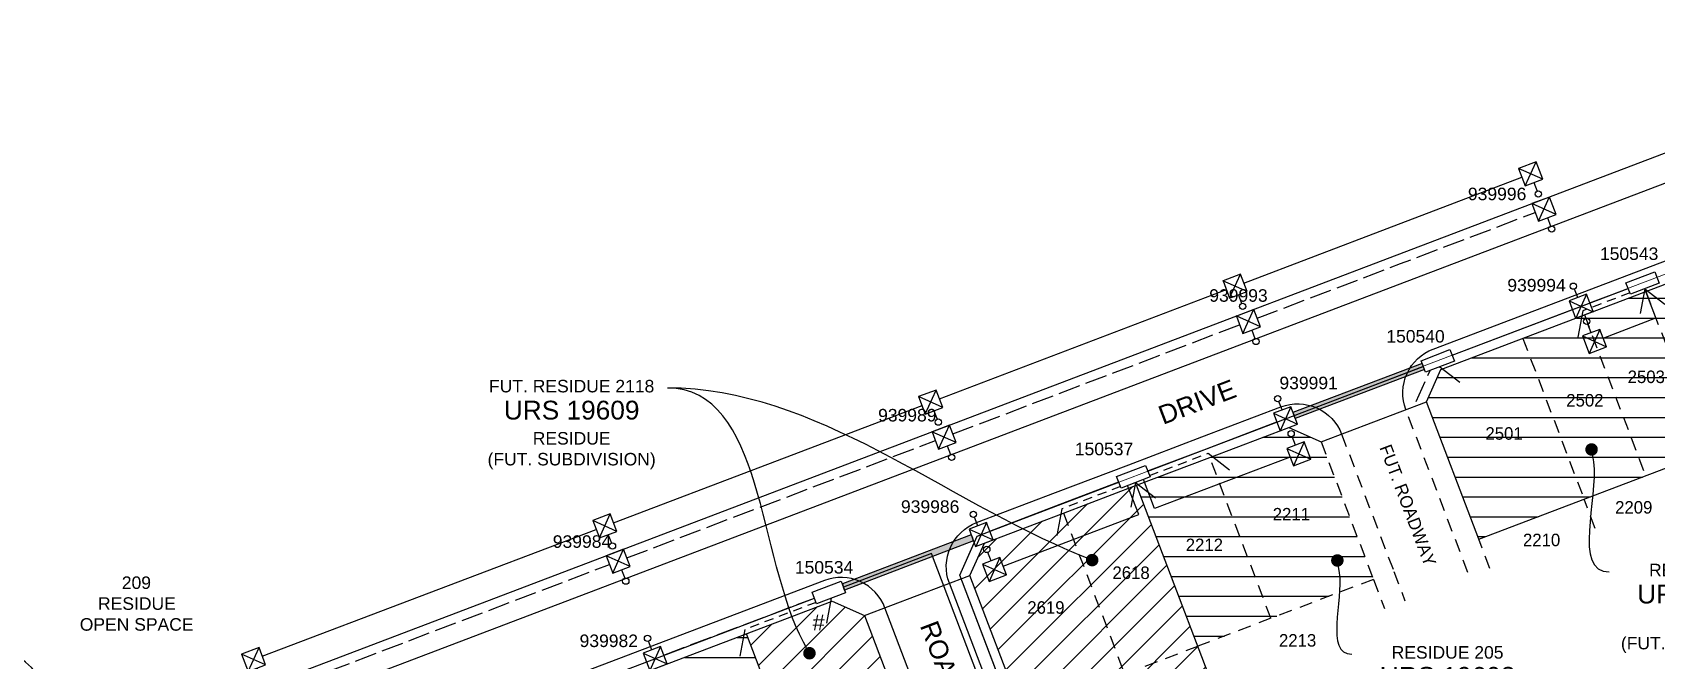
# Model space of a CAD drawing. Header units: metres. Extents: x 303798 to 304438, y 6274082 to 6274908.
# Drawn here: x 303997.7 to 304257, y 6274507.3 to 6274607.6 of the extents above; entities that cross this region are included whole.
import ezdxf
from ezdxf import colors
from ezdxf.entities.mleader import LeaderData, LeaderLine
from ezdxf.enums import TextEntityAlignment as Align
from ezdxf.math import Vec2, Vec3

# ---------------------------------------------------------------- set-up
doc = ezdxf.new("R2010")
doc.units = ezdxf.units.M
doc.header["$LTSCALE"] = 0.7
doc.linetypes.add('Dash', pattern=[5, 3, -2])
doc.linetypes.add('IE Trench LV', pattern=[6.5, 5, -1.5])
doc.layers.get('0').update_dxf_attribs({"color": 6})
for name, color, linetype in [('_User Miscellaneous1', 3, 'Continuous'), ('_User Miscellaneous11', 7, 'Continuous'), ('_User Miscellaneous4', 7, 'Continuous'), ('_User Miscellaneous7', 150, 'Continuous'), ('_User Miscellaneous8', 7, 'Continuous'), ('_User Miscellaneous9', 8, 'Continuous'), ('Cadastre Developer_SP_NEW', 4, 'Continuous'), ('Cadastre Roads_SP_NEW', 8, 'Continuous'), ('Duct_SP_NEW', 2, 'Continuous'), ('Mains_HV_NEW_V17', 2, 'Continuous'), ('Mains_LV_NEW_R6', 2, 'Continuous'), ('Mains_LV_NEW_T84', 2, 'Continuous'), ('Services_SP_NEW_UG', 2, 'Continuous'), ('SupportsUG_SP_LV_NEW', 2, 'Continuous'), ('SupportsUG_SP_LV_SL_NEW', 2, 'Continuous'), ('Trench_SP_NEW', 2, 'Continuous')]:
    doc.layers.add(name, color=color, linetype=linetype)
doc.layers.add('_User Miscellaneous5', color=7, linetype='Continuous', lineweight=35)
doc.layers.add('_User Notes', color=7, linetype='Continuous', plot=False)
doc.styles.add('ARIAL', font='arial.ttf', dxfattribs={"height": 2})
doc.styles.add('ARIAL 3.0', font='arial.ttf', dxfattribs={"height": 3})
doc.styles.add('Dot', font='dotfont.shx', dxfattribs={"height": 2})
doc.styles.add('POLE_LABEL', font='arial.ttf')
doc.styles.add('SL_LABEL', font='arial.ttf')
doc.styles.get("Standard").update_dxf_attribs({"font": 'arial.ttf'})
doc.styles.add('style1', font='iso3098b.shx')
doc.linetypes.add('Cable New UG', pattern='A,8,-1,["x",style1,S=3.5,R=0,X=0.35,Y=-1],-3.5', length=12.5)
doc.linetypes.add('Cable Z', pattern='A,8,-1,["Z",Standard,S=2.5,R=0,X=0.35,Y=-1.25],-3.5', length=12.5)
doc.linetypes.add('IE Trench HV', pattern='A,8,-2,["/",style1,S=2.5,R=0,X=0.1,Y=-1],-4.5', length=14.5)

# ---------------------------------------------------------------- blocks, each defined once
blk = doc.blocks.new('*U49')
at = {"lineweight": -3}
blk.add_lwpolyline([(-2.48, 2.49), (2.47, 2.49), (2.47, 0.51), (-2.48, 0.51)], close=True, dxfattribs=at)
for tag, flags, p in [('STREET_CODE', 9, (1.5, 3.5)), ('OWNED_BY', 9, (1.5, 3.3)), ('OPERATED_BY', 9, (1.5, 3.1)), ('STATE', 9, (1.5, 2.7)), ('SUPPORT_TYPE', 9, (1.5, 2.5)), ('MAINTAINED_BY', 9, (1.5, 2.9)), ('SUBURB', 9, (1.5, 1.7)), ('STREETNAME', 9, (1.5, 1.5)), ('Z', 1, (1.5, 0.9)), ('USAGE', 9, (1.5, 2.3)), ('LEGEND', 9, (1.5, 2.1)), ('PARENT', 9, (1.5, 1.9)), ('LOCATION', 9, (1.5, 1.3)), ('NOTES', 9, (1.5, 1.1))]:
    blk.add_attdef(tag, text='', height=0.2, dxfattribs=dict(flags=flags)).set_placement(p, align=Align.MIDDLE_LEFT)
at = {"layer": '_User Miscellaneous4', "style": 'ARIAL', "flags": 8}
blk.add_attdef('ASSET_NUM', text='', height=2, dxfattribs=at).set_placement((2, 5.5), align=Align.MIDDLE_LEFT)
blk = doc.blocks.new('*U148')
at = {"layer": '_User Miscellaneous7', "lineweight": -3}
for points in [[(0, -3.03), (0, -1.58)], [(-1.49, -3.03), (1.5, -6.01)], [(1.49, -3.03), (-1.49, -6)]]:
    blk.add_lwpolyline(points, dxfattribs=at)
blk.add_lwpolyline([(-1.49, -6), (1.49, -6), (1.49, -3.03), (-1.49, -3.03)], close=True, dxfattribs=at)
blk.add_circle((0, -1.08), 0.5, dxfattribs=at)
at = {"layer": '_User Miscellaneous8', "color": 2, "lineweight": -3}
blk.add_lwpolyline([(-1.49, 0), (1.49, 0), (1.49, 2.97), (-1.49, 2.97)], close=True, dxfattribs=at)
at = {"layer": '_User Miscellaneous9', "color": 2, "lineweight": -3}
for points in [[(-1.49, 2.97), (1.5, -0.01)], [(1.49, 2.97), (-1.49, -0.01)]]:
    blk.add_lwpolyline(points, dxfattribs=at)
at = {"style": 'POLE_LABEL', "flags": 9}
blk.add_attdef('STRUCTURE_PLANT_NUMBER', text='', height=0.2, dxfattribs=at).set_placement((1.64, 1.73), align=Align.MIDDLE_LEFT)
for tag, flags, p in [('STREET_CODE', 9, (1.64, 1.49)), ('OWNED_BY', 9, (1.64, 1.09)), ('OPERATED_BY', 9, (1.64, 0.89)), ('STATE', 9, (1.64, 0.49)), ('COLUMN_TYPE', 9, (1.64, 1.29)), ('MAINTAINED_BY', 9, (1.64, 0.69)), ('USAGE', 9, (1.64, 0.29)), ('LEGEND', 9, (1.64, 0.09)), ('SUBURB', 9, (1.64, -0.31)), ('STREETNAME', 9, (1.64, -0.51)), ('Z', 1, (1.64, -1.31)), ('PARENT', 9, (1.64, -0.11)), ('LOCATION', 9, (1.64, -0.71)), ('NOTES', 9, (1.64, -0.91)), ('LABEL_ALIGNMENT', 9, (1.64, -1.11))]:
    blk.add_attdef(tag, text='', height=0.2, dxfattribs=dict(flags=flags)).set_placement(p, align=Align.MIDDLE_LEFT)
at = {"layer": '_User Miscellaneous5', "style": 'ARIAL', "flags": 8}
blk.add_attdef('ASSET_NUM', text='', height=2, dxfattribs=at).set_placement((2, 3.49), align=Align.MIDDLE_LEFT)
blk = doc.blocks.new('*U51')
at = {"layer": '_User Miscellaneous8', "color": 2}
blk.add_line((0, 0), (0, 1.45), dxfattribs=at)
blk.add_circle((0, 1.95), 0.5, dxfattribs=at)
for tag, p, flags in [('Z', (0, 0), 1), ('OPERATED_BY', (0, -9.61), 9)]:
    blk.add_attdef(tag, p, '', height=0.2, dxfattribs=dict(flags=flags))
at = {"style": 'SL_LABEL', "flags": 9}
blk.add_attdef('STREET_CODE', text='', height=0.2, dxfattribs=at).set_placement((0, -0.2), align=Align.MIDDLE_LEFT)
at = {"flags": 9}
for tag, p in [('CONSTRUCTED_VOLTAGE', (0, -0.4)), ('CONTROL_TYPE', (0, -0.6)), ('OPERATING_VOLTAGE', (0, -1.4)), ('ORIENTATION', (0, -1.6)), ('OWNED_BY', (0, -1.8)), ('STATE', (0, -2)), ('CEXIST', (0, -2.4)), ('CNEW', (0, -2.6)), ('LANTERN_PURPOSE', (0, -0.8)), ('LANTERN_TYPE', (0, -1)), ('NO_PHASES', (0, -1.2)), ('USAGE', (0, -2.2)), ('CNUMBER', (0, -2.8)), ('CREMOVE', (0, -3)), ('CREPLACE', (0, -3.2)), ('LKINGHEIGHT', (0, -3.4)), ('LBRACKET', (0, -3.6)), ('LBRACKETVOCAB', (0, -3.8)), ('LCATEGORY', (0, -4)), ('LCHARGE1', (0, -4.2)), ('LCHARGE1PERCENT', (0, -4.4)), ('LCHARGE2', (0, -4.6)), ('LCHARGE2PERCENT', (0, -4.8)), ('LCHARGE3', (0, -5)), ('LCHARGE3PERCENT', (0, -5.2)), ('LEXIST', (0, -5.4)), ('LLAMP', (0, -5.6)), ('LLAMPVOCAB', (0, -5.8)), ('LMAST', (0, -6)), ('LMASTVOCAB', (0, -6.2)), ('LNEW', (0, -6.4)), ('LANTNUMBER', (0, -6.6)), ('LOUTREACH', (0, -7)), ('LOUTREACHVOCAB', (0, -7.2)), ('LRATECODE', (0, -7.4)), ('LREMOVE', (0, -7.6)), ('LREPLACE', (0, -7.8)), ('SUBURB', (0, -8.6)), ('STREETNAME', (0, -8.8)), ('LTYPE', (0, -8)), ('LTYPEVOCAB', (0, -8.2)), ('LEGEND', (0, -8.4)), ('LOCATION', (0, -9)), ('NOTES', (0, -9.2)), ('MAINTAINED_BY', (0, -9.86))]:
    blk.add_attdef(tag, text='', height=0.2, dxfattribs=at).set_placement(p, align=Align.MIDDLE_LEFT)
at = {"layer": '_User Notes', "style": 'SL_LABEL', "flags": 8}
blk.add_attdef('ASSET_NUM', text='', height=2.5, dxfattribs=at).set_placement((2, 2), align=Align.MIDDLE_LEFT)
at = {"layer": '_User Notes', "flags": 8}
blk.add_attdef('LNUMBER', text='', height=2.5, dxfattribs=at).set_placement((1.2, -2.8), align=Align.MIDDLE_LEFT)
blk = doc.blocks.new('*U155')
at = {"layer": 'Services_SP_NEW_UG', "color": 2, "flags": 128}
blk.add_lwpolyline([(14.68, -0.75), (16.93, 2.93)], dxfattribs=at)
at = {"layer": 'Services_SP_NEW_UG', "color": 2, "linetype": 'Dash', "ltscale": 0.7, "flags": 128}
blk.add_lwpolyline([(2.47, -0.75), (14.68, -0.75)], dxfattribs=at)
blk = doc.blocks.new('A$C1B2C29DD')
at = {"layer": 'Services_SP_NEW_UG', "color": 2, "flags": 128}
for points in [[(0, 0), (-2.1, 3.44)], [(0, 0), (2.1, 3.44)]]:
    blk.add_lwpolyline(points, dxfattribs=at)
blk = doc.blocks.new('*U157')
at = {"layer": 'Services_SP_NEW_UG', "color": 2, "flags": 128}
blk.add_lwpolyline([(12.51, -0.75), (14.76, 2.93)], dxfattribs=at)
at = {"layer": 'Services_SP_NEW_UG', "color": 2, "linetype": 'Dash', "ltscale": 0.7, "flags": 128}
blk.add_lwpolyline([(2.47, -0.75), (12.51, -0.75)], dxfattribs=at)
blk = doc.blocks.new('*U156')
at = {"layer": 'Services_SP_NEW_UG', "color": 2, "flags": 128}
blk.add_lwpolyline([(-12.49, -0.75), (-14.74, 2.93)], dxfattribs=at)
at = {"layer": 'Services_SP_NEW_UG', "color": 2, "linetype": 'Dash', "ltscale": 0.7, "flags": 128}
blk.add_lwpolyline([(-2.47, -0.75), (-12.49, -0.75)], dxfattribs=at)
blk = doc.blocks.new('*U160')
at = {"layer": 'Services_SP_NEW_UG', "color": 2, "flags": 128}
blk.add_lwpolyline([(10.51, -0.75), (12.76, 2.93)], dxfattribs=at)
at = {"layer": 'Services_SP_NEW_UG', "color": 2, "linetype": 'Dash', "ltscale": 0.7, "flags": 128}
blk.add_lwpolyline([(2.47, -0.75), (10.51, -0.75)], dxfattribs=at)
blk = doc.blocks.new('_Dot')
at = {"color": 0, "linetype": 'ByBlock', "lineweight": -2}
blk.add_line((-0.5, 0), (-1, 0), dxfattribs=at)
at = {"color": 0, "linetype": 'ByBlock', "const_width": 0.5}
blk.add_lwpolyline([(-0.25, 0, 1), (0.25, 0, 1)], format="xyb", close=True, dxfattribs=at)

msp = doc.modelspace()

# ---------------------------------------------------------------- hatches: boundary and pattern name
at = {"layer": '_User Miscellaneous11'}
h = msp.add_hatch(dxfattribs=at)
h.set_pattern_fill('ANSI31', color=3, angle=315)
edge = h.paths.add_edge_path()
edge.add_line((304228.64, 6274526.65), (304339.4, 6274568.78))
edge.add_line((304339.4, 6274568.78), (304340.46, 6274565.98))
edge.add_line((304340.46, 6274565.98), (304358.69, 6274572.91))
edge.add_line((304358.69, 6274572.91), (304355.31, 6274581.8))
edge.add_arc((304289.23, 6274556.66), 70.7, 20.8286, 29.6779)
edge.add_line((304350.65, 6274591.66), (304350.65, 6274591.66))
edge.add_arc((304289.23, 6274556.66), 70.7, 29.6779, 30.81)
edge.add_arc((304336.17, 6274584.65), 16.05, 30.81, 66.7162)
edge.add_arc((304338.14, 6274589.24), 11.05, 66.7162, 99.4544)
edge.add_arc((304343.07, 6274559.65), 41.05, 99.4544, 123.5761)
edge.add_arc((304259.92, 6274684.92), 109.31, 302.3273, 303.576, ccw=False)
edge.add_arc((304259.92, 6274684.91), 109.3, 298.9116, 302.3273, ccw=False)
edge.add_line((304312.76, 6274589.24), (304312.76, 6274589.24))
edge.add_arc((304259.92, 6274684.91), 109.3, 290.8681, 298.9116, ccw=False)
edge.add_line((304298.85, 6274582.78), (304222.6, 6274553.77))
edge.add_line((304222.6, 6274553.77), (304220.28, 6274548.61))
edge.add_line((304220.28, 6274548.61), (304228.64, 6274526.65))
h.paths.add_polyline_path([(304340.49, 6274582.25), (304345.99, 6274582.25), (304345.99, 6274584.95), (304340.49, 6274584.95)], flags=24)
h.paths.add_polyline_path([(304325.4, 6274579.3), (304331.5, 6274579.3), (304331.5, 6274582), (304325.4, 6274582)], flags=24)
h.paths.add_polyline_path([(304314.71, 6274575.06), (304321.41, 6274575.06), (304321.41, 6274577.76), (304314.71, 6274577.76)], flags=24)
h.paths.add_polyline_path([(304304.86, 6274571.31), (304311.52, 6274571.31), (304311.52, 6274574.01), (304304.86, 6274574.01)], flags=24)
h.paths.add_polyline_path([(304295.06, 6274567.61), (304301.76, 6274567.61), (304301.76, 6274570.31), (304295.06, 6274570.31)], flags=24)
h.paths.add_polyline_path([(304284.31, 6274563.51), (304290.99, 6274563.51), (304290.99, 6274566.21), (304284.31, 6274566.21)], flags=24)
h.paths.add_polyline_path([(304272.61, 6274559.06), (304279.29, 6274559.06), (304279.29, 6274561.76), (304272.61, 6274561.76)], flags=24)
h.paths.add_polyline_path([(304261.86, 6274554.96), (304268.56, 6274554.96), (304268.56, 6274557.66), (304261.86, 6274557.66)], flags=24)
h.paths.add_polyline_path([(304252.06, 6274551.26), (304258.68, 6274551.26), (304258.68, 6274553.96), (304252.06, 6274553.96)], flags=24)
h.paths.add_polyline_path([(304242.26, 6274547.51), (304248.96, 6274547.51), (304248.96, 6274550.21), (304242.26, 6274550.21)], flags=24)
h.paths.add_polyline_path([(304229.35, 6274542.21), (304235.45, 6274542.21), (304235.45, 6274544.91), (304229.35, 6274544.91)], flags=24)
h = msp.add_hatch(color=256, dxfattribs=at)
h.dxf.hatch_style = 1
h.paths.add_polyline_path([(304219.96, 6274553.78), (304219.59, 6274554.75), (304198.97, 6274546.93), (304199.34, 6274545.96)])
h = msp.add_hatch(dxfattribs=at)
h.set_pattern_fill('ANSI31', color=3, angle=315)
h.paths.add_polyline_path([(304203.46, 6274542.21), (304198.3, 6274544.53), (304174, 6274535.28), (304183.78, 6274509.58), (304211.82, 6274520.25)])
h.paths.add_polyline_path([(304195.39, 6274529.31), (304200.89, 6274529.31), (304200.89, 6274532.01), (304195.39, 6274532.01)], flags=24)
h.paths.add_polyline_path([(304181.5, 6274524.41), (304187.6, 6274524.41), (304187.6, 6274527.11), (304181.5, 6274527.11)], flags=24)
h = msp.add_hatch(dxfattribs=at)
h.set_pattern_fill('ANSI31', color=3)
h.paths.add_polyline_path([(304174, 6274535.28), (304149.7, 6274526.04), (304147.38, 6274520.88), (304192.72, 6274401.71), (304197.88, 6274399.39), (304222.18, 6274408.64)])
h.paths.add_polyline_path([(304156.2, 6274514.41), (304162.3, 6274514.41), (304162.3, 6274517.11), (304156.2, 6274517.11)], flags=24)
h.paths.add_polyline_path([(304169.8, 6274519.96), (304175.86, 6274519.96), (304175.86, 6274522.66), (304169.8, 6274522.66)], flags=24)
h.paths.add_polyline_path([(304173.2, 6274486.51), (304179.28, 6274486.51), (304179.28, 6274489.21), (304173.2, 6274489.21)], flags=24)
h.paths.add_polyline_path([(304168.75, 6274498.21), (304174.85, 6274498.21), (304174.85, 6274500.91), (304168.75, 6274500.91)], flags=24)
h.paths.add_polyline_path([(304182.87, 6274463.24), (304188.97, 6274463.24), (304188.97, 6274465.94), (304182.87, 6274465.94)], flags=24)
h.paths.add_polyline_path([(304177.65, 6274474.81), (304183.73, 6274474.81), (304183.73, 6274477.51), (304177.65, 6274477.51)], flags=24)
h.paths.add_polyline_path([(304192.5, 6274437.11), (304198.6, 6274437.11), (304198.6, 6274439.81), (304192.5, 6274439.81)], flags=24)
h.paths.add_polyline_path([(304187.4, 6274449.11), (304193.42, 6274449.11), (304193.42, 6274451.81), (304187.4, 6274451.81)], flags=24)
h.paths.add_polyline_path([(304203.53, 6274410.1), (304209.63, 6274410.1), (304209.63, 6274412.8), (304203.53, 6274412.8)], flags=24)
h.paths.add_polyline_path([(304197.41, 6274425.59), (304202.91, 6274425.59), (304202.91, 6274428.29), (304197.41, 6274428.29)], flags=24)
h = msp.add_hatch(color=256, dxfattribs=at)
h.dxf.hatch_style = 1
h.paths.add_polyline_path([(304147.97, 6274526.41), (304147.6, 6274527.39), (304127.02, 6274519.52), (304127.39, 6274518.55)])
h = msp.add_hatch(dxfattribs=at)
h.set_pattern_fill('ANSI31', color=3)
h.set_pattern_definition([(45, (-0.0158, -0.2443), (-2.2450640303, 2.2450640303), [])])
h.paths.add_polyline_path([(304130.56, 6274514.48), (304125.4, 6274516.79), (304111.69, 6274511.58), (304121.49, 6274485.83), (304138.94, 6274492.46)])
h.paths.add_polyline_path([(304121.88, 6274500.77), (304127.98, 6274500.77), (304127.98, 6274503.47), (304121.88, 6274503.47)], flags=16)
h = msp.add_hatch(dxfattribs=at)
h.set_pattern_fill('ANSI31', color=3, angle=315)
h.set_pattern_definition([(0, (-0.0158, -0.2443), (1e-15, 3.175), [])])
edge = h.paths.add_edge_path()
edge.add_line((303856.99, 6274381.31), (303887.44, 6274365.46))
edge.add_line((303887.44, 6274365.46), (303896.17, 6274382.23))
edge.add_line((303896.17, 6274382.23), (303922.73, 6274406.6))
edge.add_line((303922.73, 6274406.6), (303946.22, 6274419.19))
edge.add_line((303946.22, 6274419.19), (304121.46, 6274485.88))
edge.add_line((304121.46, 6274485.88), (304111.71, 6274511.53))
edge.add_line((304111.71, 6274511.53), (303945.4, 6274448.3))
edge.add_arc((304015.48, 6274263.97), 197.2, 110.8167, 143.4859)
h.paths.add_polyline_path([(304106.37, 6274494.92), (304112.47, 6274494.92), (304112.47, 6274497.62), (304106.37, 6274497.62)], flags=16)
h.paths.add_polyline_path([(304092.35, 6274489.59), (304098.41, 6274489.59), (304098.41, 6274492.29), (304092.35, 6274492.29)], flags=16)
h.paths.add_polyline_path([(304078.33, 6274484.26), (304084.43, 6274484.26), (304084.43, 6274486.96), (304078.33, 6274486.96)], flags=16)
h.paths.add_polyline_path([(304064.31, 6274478.93), (304070.39, 6274478.93), (304070.39, 6274481.63), (304064.31, 6274481.63)], flags=16)
h.paths.add_polyline_path([(304050.28, 6274473.6), (304056.36, 6274473.6), (304056.36, 6274476.3), (304050.28, 6274476.3)], flags=16)
h.paths.add_polyline_path([(304037.31, 6274468.72), (304043.41, 6274468.72), (304043.41, 6274471.42), (304037.31, 6274471.42)], flags=16)
h.paths.add_polyline_path([(304025.63, 6274464.28), (304031.65, 6274464.28), (304031.65, 6274466.98), (304025.63, 6274466.98)], flags=16)
h.paths.add_polyline_path([(304012.67, 6274459.36), (304018.77, 6274459.36), (304018.77, 6274462.06), (304012.67, 6274462.06)], flags=16)
h.paths.add_polyline_path([(303999.22, 6274454.24), (304004.72, 6274454.24), (304004.72, 6274456.94), (303999.22, 6274456.94)], flags=16)
h.paths.add_polyline_path([(303985.2, 6274448.91), (303991.3, 6274448.91), (303991.3, 6274451.61), (303985.2, 6274451.61)], flags=16)
h.paths.add_polyline_path([(303970.61, 6274443.36), (303977.31, 6274443.36), (303977.31, 6274446.06), (303970.61, 6274446.06)], flags=16)
h.paths.add_polyline_path([(303956.84, 6274438.52), (303963.5, 6274438.52), (303963.5, 6274441.22), (303956.84, 6274441.22)], flags=16)
h.paths.add_polyline_path([(303943.84, 6274433.19), (303950.54, 6274433.19), (303950.54, 6274435.89), (303943.84, 6274435.89)], flags=16)
h.paths.add_polyline_path([(303931.21, 6274427.8), (303937.89, 6274427.8), (303937.89, 6274430.5), (303931.21, 6274430.5)], flags=16)
h.paths.add_polyline_path([(303917.93, 6274421.08), (303924.61, 6274421.08), (303924.61, 6274423.78), (303917.93, 6274423.78)], flags=16)
h.paths.add_polyline_path([(303904.87, 6274411.51), (303911.57, 6274411.51), (303911.57, 6274414.21), (303904.87, 6274414.21)], flags=16)
h.paths.add_polyline_path([(303882.18, 6274392.12), (303888.88, 6274392.12), (303888.88, 6274394.82), (303882.18, 6274394.82)], flags=16)
h.paths.add_polyline_path([(303872.91, 6274379.48), (303879.01, 6274379.48), (303879.01, 6274382.18), (303872.91, 6274382.18)], flags=16)
h.paths.add_polyline_path([(303893.27, 6274402), (303899.89, 6274402), (303899.89, 6274404.7), (303893.27, 6274404.7)], flags=16)

# ---------------------------------------------------------------- linework, layer by layer
at = {"layer": 'Cadastre Developer_SP_NEW', "color": 8, "linetype": 'Dash'}
for p, q in [((304255.31, 6274566.22), (304265.09, 6274540.52)), ((304245.5, 6274562.49), (304255.28, 6274536.78)), ((304235.68, 6274558.75), (304245.46, 6274533.05)), ((304195.46, 6274514.03), (304185.68, 6274539.73)), ((304247.24, 6274528.38), (304245.46, 6274533.05)), ((304162.32, 6274530.84), (304172.09, 6274505.14)), ((304211.82, 6274520.25), (304195.46, 6274514.03)), ((304195.46, 6274514.03), (304183.78, 6274509.58)), ((304155.74, 6274498.91), (304183.78, 6274509.58))]:
    msp.add_line(p, q, dxfattribs=at)
at = {"layer": 'Cadastre Developer_SP_NEW'}
msp.add_line((304111.69, 6274511.58), (304121.46, 6274485.88), dxfattribs=at)
for points in [[(304250.14, 6274090.02), (304250.14, 6274090.02), (304164.8, 6274134.45, -0.130913), (304133.45, 6274163.1), (304120.62, 6274183.12, 0.130987), (304098.75, 6274203.1), (303813.66, 6274351.43), (303833.99, 6274382.55, -0.158481), (303938.41, 6274466.63), (304215.63, 6274572.09), (304291.87, 6274601.1, 0.03126), (304302.07, 6274605.74, 0.003846), (304303.29, 6274606.39, 0.213777), (304318.06, 6274626.03, -0.318953), (304336.75, 6274642.74, 0.209376), (304361.09, 6274656.83, 0.147736), (304370.73, 6274684.09), (304375.5, 6274786.66)], [(304228.64, 6274526.65), (304220.28, 6274548.61), (304222.6, 6274553.77), (304298.85, 6274582.78, 0.035111), (304312.76, 6274589.24), (304312.76, 6274589.24, 0.014905), (304318.37, 6274592.56, 0.005449), (304320.37, 6274593.85, -0.105641), (304336.33, 6274600.14, -0.143827), (304342.51, 6274599.39, -0.157965), (304349.95, 6274592.87, -0.004939), (304350.65, 6274591.66), (304350.65, 6274591.66, -0.038631), (304355.31, 6274581.8), (304358.69, 6274572.91)], [(303873.6, 6274338.84), (303843.75, 6274354.37), (303842.39, 6274359.57), (303850.4, 6274371.83, -0.158481), (303945.38, 6274448.31), (304125.4, 6274516.79), (304130.56, 6274514.48)]]:
    msp.add_lwpolyline(points, format="xyb", dxfattribs=at)
for points in [[(304228.64, 6274526.65), (304339.4, 6274568.78), (304340.46, 6274565.98), (304377.01, 6274579.88)], [(304203.46, 6274542.21), (304220.28, 6274548.61)], [(304130.56, 6274514.48), (304147.38, 6274520.88), (304149.7, 6274526.04), (304162.32, 6274530.84), (304174, 6274535.28), (304185.68, 6274539.73), (304198.3, 6274544.53), (304203.46, 6274542.21)], [(304246.48, 6274417.88), (304248.8, 6274423.05), (304246.48, 6274417.88), (304222.18, 6274408.64), (304206.89, 6274448.83), (304174, 6274535.28)]]:
    msp.add_lwpolyline(points, dxfattribs=at)
at = {"layer": 'Cadastre Developer_SP_NEW', "color": 8, "linetype": 'Dash'}
for points in [[(304203.46, 6274542.21), (304211.82, 6274520.25), (304213.59, 6274515.58)], [(304230.42, 6274521.98), (304228.64, 6274526.65)]]:
    msp.add_lwpolyline(points, dxfattribs=at)
at = {"layer": 'Cadastre Developer_SP_NEW', "color": 8, "linetype": 'Continuous'}
msp.add_lwpolyline([(304192.72, 6274401.71), (304187.74, 6274414.8), (304183.29, 6274426.48), (304178.85, 6274438.16), (304174.4, 6274449.85), (304169.07, 6274463.87), (304164.63, 6274475.55), (304160.18, 6274487.23), (304155.74, 6274498.91), (304147.38, 6274520.88)], dxfattribs=at)
at = {"layer": 'Cadastre Developer_SP_NEW', "color": 8, "linetype": 'Continuous', "flags": 128}
msp.add_lwpolyline([(304130.56, 6274514.48), (304175.89, 6274395.31)], dxfattribs=at)
at = {"layer": 'Cadastre Roads_SP_NEW'}
for points in [[(304217.23, 6274567.89), (304293.48, 6274596.89, 0.03126), (304304.19, 6274601.76, 0.003846), (304305.46, 6274602.46, 0.213777), (304322.45, 6274625.03, -0.318953), (304337.25, 6274638.27, 0.367215), (304372.33, 6274675.55, 0.001141), (304372.34, 6274675.75), (304377.5, 6274786.57)], [(304221.36, 6274557.05), (304297.61, 6274586.05, 0.035111), (304311.07, 6274592.3), (304311.07, 6274592.3, 0.014905), (304316.5, 6274595.51, 0.005449), (304318.43, 6274596.77, -0.105641), (304335.75, 6274603.59, -0.143827), (304343.89, 6274602.61, -0.157965), (304352.96, 6274594.66, -0.004939), (304353.7, 6274593.4), (304353.7, 6274593.4, -0.038631), (304358.58, 6274583.04), (304361.96, 6274574.16)], [(303817.67, 6274349.34), (303837.76, 6274380.09, -0.158481), (303940.01, 6274462.42), (304217.23, 6274567.89)], [(304217.01, 6274547.37), (304217.01, 6274547.37, -0.414214), (304221.36, 6274557.05)], [(304133.83, 6274515.72, 0.414214), (304124.15, 6274520.07), (303944.14, 6274451.58, 0.158481), (303847.47, 6274373.75), (303839.69, 6274361.83, 0.443462), (303842.5, 6274351.08), (303901.28, 6274320.49, 0.414214), (303911.4, 6274323.68), (303915.78, 6274332.1, -0.189137), (303996.57, 6274402.52), (304072.31, 6274431.34), (304073.3, 6274431.68, -0.396683), (304098.7, 6274419.64)]]:
    msp.add_lwpolyline(points, format="xyb", dxfattribs=at)
at = {"layer": 'Cadastre Roads_SP_NEW', "linetype": 'Continuous'}
msp.add_lwpolyline([(304189.45, 6274400.47), (304184.47, 6274413.55), (304180.02, 6274425.23), (304175.58, 6274436.92), (304171.13, 6274448.6), (304165.8, 6274462.62), (304161.36, 6274474.3), (304156.91, 6274485.99), (304152.47, 6274497.67), (304144.11, 6274519.63, -0.414214), (304148.45, 6274529.31), (304161.07, 6274534.11), (304172.75, 6274538.56), (304184.44, 6274543), (304197.05, 6274547.8, -0.414214), (304206.73, 6274543.46)], format="xyb", dxfattribs=at)
at = {"layer": 'Cadastre Roads_SP_NEW', "linetype": 'Dash'}
for points in [[(304226.9, 6274521.37), (304217.01, 6274547.37)], [(304206.73, 6274543.46), (304215.09, 6274521.49), (304216.86, 6274516.82)]]:
    msp.add_lwpolyline(points, dxfattribs=at)
at = {"layer": 'Cadastre Roads_SP_NEW', "linetype": 'Continuous'}
msp.add_lwpolyline([(304179.16, 6274396.56), (304133.83, 6274515.72)], dxfattribs=at)
at = {"layer": 'Duct_SP_NEW'}
for p, q in [((304219.59, 6274554.75), (304198.97, 6274546.93)), ((304219.96, 6274553.78), (304199.34, 6274545.96)), ((304219.59, 6274554.75), (304219.78, 6274554.26)), ((304219.96, 6274553.78), (304219.78, 6274554.26)), ((304198.97, 6274546.93), (304199.16, 6274546.45)), ((304199.34, 6274545.96), (304199.16, 6274546.45)), ((304147.6, 6274527.39), (304127.02, 6274519.52)), ((304147.6, 6274527.39), (304147.78, 6274526.9)), ((304147.97, 6274526.41), (304147.78, 6274526.9)), ((304147.97, 6274526.41), (304127.39, 6274518.55)), ((304127.02, 6274519.52), (304127.2, 6274519.03)), ((304127.39, 6274518.55), (304127.2, 6274519.03))]:
    msp.add_line(p, q, dxfattribs=at)
at = {"layer": 'Mains_HV_NEW_V17', "color": 2, "linetype": 'Cable New UG', "lineweight": 0, "flags": 128}
msp.add_lwpolyline([(304254.87, 6274380.82), (304246.3, 6274403.36), (304197.54, 6274384.82), (304145.76, 6274520.93), (304148.55, 6274527.14), (304199.16, 6274546.45), (304199.16, 6274546.45), (304221.49, 6274554.96), (304221.49, 6274554.96), (304298.32, 6274584.19, 0.055506), (304319.54, 6274595.1, -0.105641), (304336.08, 6274601.62, -0.143827), (304343.1, 6274600.77, -0.182392), (304352.02, 6274592.17), (304367.73, 6274598.38, -0.099616), (304359.75, 6274619.22, -0.13188), (304360.32, 6274625.18, -0.125932), (304365.01, 6274631.91, 0.001835), (304367.21, 6274633.83, 0.201131), (304386.91, 6274674.8), (304387.4, 6274685.43), (304391.59, 6274775.41), (304376.51, 6274776.09), (304377.31, 6274793.25, 0.306457), (304369.61, 6274806.27, 0.078577), (304354.17, 6274810.8, -0.091856), (304334.13, 6274817.26), (304256.03, 6274859.44), (304245.13, 6274839.28)], format="xyb", dxfattribs=at)
at = {"layer": 'Mains_LV_NEW_R6', "color": 2, "linetype": 'Cable Z', "flags": 128}
for points in [[(304191.12, 6274567.58), (304214.03, 6274576.3), (304235.54, 6274584.48)], [(304142.52, 6274549.09), (304188.34, 6274566.53)], [(304248.49, 6274558.8), (304256.93, 6274562.01), (304255.15, 6274566.66)], [(304090.48, 6274529.3), (304139.74, 6274548.04)], [(304198.52, 6274539.77), (304176.88, 6274531.55), (304175.11, 6274536.21)], [(304152.69, 6274522.35), (304174.34, 6274530.59), (304172.57, 6274535.24)], [(304034.41, 6274507.96), (304087.71, 6274528.24)]]:
    msp.add_lwpolyline(points, dxfattribs=at)
at = {"layer": 'Mains_LV_NEW_T84', "linetype": 'Cable New UG', "flags": 128}
for points in [[(304224.4, 6274556.04), (304252.48, 6274566.73)], [(304175.8, 6274537.54), (304219.77, 6274554.28)], [(304162.34, 6274477.33), (304158.78, 6274486.7), (304154.88, 6274497), (304145.76, 6274520.93), (304148.56, 6274527.16), (304171.17, 6274535.77)], [(304071.43, 6274497.82), (304122.58, 6274517.27)]]:
    msp.add_lwpolyline(points, dxfattribs=at)
at = {"layer": 'Mains_LV_NEW_T84', "linetype": 'Cable New UG'}
msp.add_lwpolyline([(304164.1, 6274472.7), (304165.97, 6274467.81), (304163.16, 6274466.74), (304155.98, 6274485.63), (304151.53, 6274497.31), (304141.24, 6274524.37), (304127.2, 6274519.03)], dxfattribs=at)
at = {"layer": 'Services_SP_NEW_UG', "color": 2, "flags": 128}
for points in [[(304222.44, 6274554.22), (304225.63, 6274551.74)], [(304125.24, 6274517.23), (304124.5, 6274513.26)]]:
    msp.add_lwpolyline(points, dxfattribs=at)
at = {"layer": 'Trench_SP_NEW', "linetype": 'IE Trench LV', "flags": 128}
for points in [[(304193.25, 6274561.97), (304216.16, 6274570.69), (304237.67, 6274578.87)], [(304144.65, 6274543.48), (304190.48, 6274560.92)], [(304218.66, 6274548.66), (304220.89, 6274553.63)], [(304092.62, 6274523.69), (304141.87, 6274542.43)], [(304036.54, 6274502.36), (304089.84, 6274522.63)], [(304098.52, 6274508.17), (304122.58, 6274517.27)]]:
    msp.add_lwpolyline(points, dxfattribs=at)
at = {"layer": 'Trench_SP_NEW', "linetype": 'IE Trench HV', "ltscale": 0.6, "flags": 128}
msp.add_lwpolyline([(304246.35, 6274564.42), (304252.47, 6274566.74)], dxfattribs=at)
at = {"layer": 'Trench_SP_NEW', "linetype": 'IE Trench HV', "flags": 128}
for points in [[(304224.39, 6274556.06), (304243.58, 6274563.36)], [(304175.79, 6274537.57), (304185.15, 6274541.13), (304196.38, 6274545.4)], [(304150.55, 6274527.97), (304161.78, 6274532.24), (304171.16, 6274535.81)], [(304153.82, 6274499.77), (304145.76, 6274520.93), (304148.08, 6274526.11)]]:
    msp.add_lwpolyline(points, dxfattribs=at)

# ---------------------------------------------------------------- block references
at = {"layer": 'Services_SP_NEW_UG'}
for name, p, rotation in [('*U160', (304255.34, 6274566.19), 200.816666690084), ('*U156', (304174.02, 6274535.25), 200.8166666897762), ('*U157', (304174.02, 6274535.25), 200.816666690084), ('*U155', (304125.42, 6274516.76), 200.816666690084)]:
    msp.add_blockref(name, p, dxfattribs=dict(at, rotation=rotation))
at = {"layer": 'SupportsUG_SP_LV_NEW'}
ref = msp.add_blockref('*U49', (304255.34, 6274566.19), dxfattribs=dict(at, rotation=20.81666668134831))
ref.add_attrib('ASSET_NUM_001', '150543', (304247.99, 6274571.27), dxfattribs={"layer": '_User Miscellaneous4', "height": 2, "style": 'ARIAL'})
at = {"layer": 'SupportsUG_SP_LV_NEW', "rotation": 200.8166666813483}
for p in [(304255.15, 6274566.66), (304173.84, 6274535.73)]:
    msp.add_blockref('A$C1B2C29DD', p, dxfattribs=at)
at = {"layer": 'SupportsUG_SP_LV_NEW'}
ref = msp.add_blockref('*U49', (304222.62, 6274553.74), dxfattribs=dict(at, rotation=20.81666668134831))
ref.add_attrib('ASSET_NUM_001', '150540', (304213.88, 6274558.08), dxfattribs={"layer": '_User Miscellaneous4', "height": 2, "style": 'ARIAL'})
ref = msp.add_blockref('*U49', (304174.02, 6274535.25), dxfattribs=dict(at, rotation=20.81666668134831))
ref.add_attrib('ASSET_NUM_001', '150537', (304164.14, 6274540.07), dxfattribs={"layer": '_User Miscellaneous4', "height": 2, "style": 'ARIAL'})
ref = msp.add_blockref('*U49', (304125.42, 6274516.75), dxfattribs=dict(at, rotation=20.81666668092934))
ref.add_attrib('ASSET_NUM_001', '150534', (304119.44, 6274521.18), dxfattribs={"layer": '_User Miscellaneous4', "height": 2, "style": 'ARIAL'})
at = {"layer": 'SupportsUG_SP_LV_SL_NEW', "ltscale": 0.5}
ref = msp.add_blockref('*U148', (304238.53, 6274580.8), dxfattribs=dict(at, rotation=200.8286104963161))
ref.add_attrib('ASSET_NUM_001', '939996', (304226.91, 6274580.82), dxfattribs={"layer": '_User Miscellaneous5', "height": 2, "style": 'ARIAL'})
for p, rotation in [((304239.59, 6274578.03), 200.8286104963161), ((304244.44, 6274565.26), 20.82862807558809), ((304192.39, 6274560.07), 200.8286104963161), ((304197.24, 6274547.31), 20.82843067089965), ((304143.78, 6274541.58), 200.8286104963161), ((304148.64, 6274528.82), 20.82843067089965), ((304091.75, 6274521.79), 200.8286104963161), ((304096.61, 6274509.02), 20.82843067089965)]:
    msp.add_blockref('*U51', p, dxfattribs=dict(at, rotation=rotation))
ref = msp.add_blockref('*U148', (304191.33, 6274562.85), dxfattribs=dict(at, rotation=200.8286104963161))
ref.add_attrib('ASSET_NUM_001', '939993', (304185.61, 6274564.6), dxfattribs={"layer": '_User Miscellaneous5', "height": 2, "style": 'ARIAL'})
ref = msp.add_blockref('*U148', (304245.5, 6274562.49), dxfattribs=dict(at, rotation=20.82862807558809))
ref.add_attrib('ASSET_NUM_001', '939994', (304233.2, 6274566.24), dxfattribs={"layer": '_User Miscellaneous5', "height": 2, "style": 'ARIAL'})
ref = msp.add_blockref('*U148', (304198.3, 6274544.53), dxfattribs=dict(at, rotation=20.82843067089965))
ref.add_attrib('ASSET_NUM_001', '939991', (304196.81, 6274550.63), dxfattribs={"layer": '_User Miscellaneous5', "height": 2, "style": 'ARIAL'})
ref = msp.add_blockref('*U148', (304142.73, 6274544.36), dxfattribs=dict(at, rotation=200.8286104963161))
ref.add_attrib('ASSET_NUM_001', '939989', (304132.73, 6274545.48), dxfattribs={"layer": '_User Miscellaneous5', "height": 2, "style": 'ARIAL'})
ref = msp.add_blockref('*U148', (304149.7, 6274526.04), dxfattribs=dict(at, rotation=20.82843067089965))
ref.add_attrib('ASSET_NUM_001', '939986', (304136.38, 6274530.88), dxfattribs={"layer": '_User Miscellaneous5', "height": 2, "style": 'ARIAL'})
ref = msp.add_blockref('*U148', (304090.7, 6274524.56), dxfattribs=dict(at, rotation=200.8286104963161))
ref.add_attrib('ASSET_NUM_001', '939984', (304080.79, 6274525.29), dxfattribs={"layer": '_User Miscellaneous5', "height": 2, "style": 'ARIAL'})
ref = msp.add_blockref('*U148', (304097.67, 6274506.24), dxfattribs=dict(at, rotation=20.82843067089965))
ref.add_attrib('ASSET_NUM_001', '939982', (304085.07, 6274509.44), dxfattribs={"layer": '_User Miscellaneous5', "height": 2, "style": 'ARIAL'})
ref = msp.add_blockref('*U148', (304034.62, 6274503.23), dxfattribs=dict(at, rotation=200.8286104963161))
ref.add_attrib('ASSET_NUM_001', '939980', (304022.87, 6274503.4), dxfattribs={"layer": '_User Miscellaneous5', "height": 2, "style": 'ARIAL'})

# ---------------------------------------------------------------- texts
at = {"layer": '_User Miscellaneous1', "color": 7, "insert": (303998.95, 6274520.72), "char_height": 2, "attachment_point": 1, "style": 'ARIAL 3.0'}
msp.add_mtext_dynamic_manual_height_columns('\\pi13.024;{\\C256;209\\P\\pi9.227;RESIDUE\\P\\pi6.3116;OPEN SPACE}', width=30.5045, gutter_width=15, heights=[0], dxfattribs=at)
at = {"layer": '_User Miscellaneous1', "color": 7, "insert": (304122.27, 6274514.61), "char_height": 2.5, "attachment_point": 1, "rotation": 0.1586, "style": 'ARIAL'}
msp.add_mtext_dynamic_manual_height_columns('{\\C3;#}', width=5, gutter_width=10, heights=[0], dxfattribs=at)
at = {"layer": 'Cadastre Developer_SP_NEW', "color": 8, "style": 'Dot'}
for s, p in [('2503', (304252.41, 6274551.61)), ('2502', (304242.61, 6274547.86)), ('2501', (304229.7, 6274542.56)), ('2211', (304195.74, 6274529.66)), ('2209', (304250.41, 6274530.76)), ('2212', (304181.85, 6274524.76)), ('2210', (304235.7, 6274525.55)), ('2618', (304170.15, 6274520.31)), ('2619', (304156.55, 6274514.76)), ('2213', (304196.74, 6274509.51))]:
    msp.add_text(s, height=2, dxfattribs=at).set_placement(p)
at = {"layer": 'Cadastre Roads_SP_NEW', "color": 3, "style": 'ARIAL'}
for s, rotation, p in [('DRIVE', 20.8311, (304178.22, 6274544.92)), ('ROAD', 290.8311, (304139.36, 6274512.87))]:
    msp.add_text(s, height=3, rotation=rotation, dxfattribs=at).set_placement(p)
at = {"layer": 'Cadastre Roads_SP_NEW', "insert": (304217.31, 6274532.08), "char_height": 2, "width": 27.591, "attachment_point": 5, "rotation": 290.8311, "line_spacing_factor": 0.8, "style": 'Dot'}
msp.add_mtext('\\pt58,60;FUT. ROADWAY', dxfattribs=at)

# ---------------------------------------------------------------- leaders
at = {"layer": '_User Miscellaneous1', "color": 7}
ml = msp.add_multileader_mtext('Standard', dxfattribs=at)
ml.set_content('{\\C4;FUT. RESIDUE 2118\\P\\H1.5x;\\C2;URS 19609\\H0.66667x;\\C4;\\PRESIDUE\\P(FUT. SUBDIVISION)}', color=7, style='ARIAL')
ml.set_leader_properties(color=4)
ml.set_arrow_properties(name='DOT')
ml.build(insert=Vec2(0, 0))
ml.multileader.update_dxf_attribs({"leader_type": 2, "arrow_head_size": 2})
ctx = ml.context
ctx.base_point, ctx.char_height, ctx.arrow_head_size, ctx.plane_origin = Vec3(304068.51, 6274550.82), 2, 2, Vec3(304121.77, 6274508.45)
ctx.text_align_type, ctx.attachment_type = 1, 1
notes = []
notes.append((ctx, [(0, (1, 1, 0), (304107.09, 6274550.82), (-1, 0), 8, [(0, [(304121.77, 6274508.45)], 0, [])])]))
ctx.mtext.insert, ctx.mtext.alignment, ctx.mtext.flow_direction = Vec3(304083.8, 6274552.12), 2, 5
ml = msp.add_multileader_mtext('Standard', dxfattribs=at)
ml.set_content('', color=7, style='ARIAL')
ml.set_leader_properties(color=4)
ml.set_arrow_properties(name='DOT')
ml.build(insert=Vec2(0, 0))
ml.multileader.update_dxf_attribs({"leader_type": 2, "arrow_head_size": 2})
ctx = ml.context
ctx.base_point, ctx.char_height, ctx.arrow_head_size, ctx.plane_origin = Vec3(304095.09, 6274550.82), 2, 2, Vec3(304151.59, 6274519.77)
ctx.attachment_type = 1
notes.append((ctx, [(0, (1, 1, 0), (304107.09, 6274550.82), (-1, 0), 8, [(0, [(304166.91, 6274523.33)], 0, [])])]))
ctx.mtext.insert, ctx.mtext.flow_direction = Vec3(304097.09, 6274551.82), 5
ml = msp.add_multileader_mtext('Standard', dxfattribs=at)
ml.set_content('{\\C4;RESIDUE 206\\P\\H1.5x;\\C2;URS 19612\\H0.66667x;\\C4;\\PRESIDUE\\P(FUT. SUBDIVISION)}', color=7, style='ARIAL')
ml.set_leader_properties(color=4)
ml.set_arrow_properties(name='DOT')
ml.build(insert=Vec2(0, 0))
ml.multileader.update_dxf_attribs({"leader_type": 2, "arrow_head_size": 2})
ctx = ml.context
ctx.base_point, ctx.char_height, ctx.arrow_head_size, ctx.plane_origin = Vec3(304249.47, 6274521.44), 2, 2, Vec3(304222.26, 6274478.62)
ctx.text_align_type, ctx.attachment_type = 1, 1
notes.append((ctx, [(0, (1, 1, 0), (304241.47, 6274521.44), (1, 0), 8, [(0, [(304246.65, 6274541)], 0, [])])]))
ctx.mtext.insert, ctx.mtext.alignment, ctx.mtext.flow_direction = Vec3(304264.76, 6274522.74), 2, 5
ml = msp.add_multileader_mtext('Standard', dxfattribs=at)
ml.set_content('{\\C4;RESIDUE 205\\P\\H1.5x;\\C2;URS 19608\\H0.66667x;\\C4;\\PRESIDUE\\P(FUT. SUBDIVISION)}', color=7, style='ARIAL')
ml.set_leader_properties(color=4)
ml.set_arrow_properties(name='DOT')
ml.build(insert=Vec2(0, 0))
ml.multileader.update_dxf_attribs({"leader_type": 2, "arrow_head_size": 2})
ctx = ml.context
ctx.base_point, ctx.char_height, ctx.arrow_head_size, ctx.plane_origin = Vec3(304208.37, 6274508.3), 2, 2, Vec3(304181.16, 6274465.48)
ctx.text_align_type, ctx.attachment_type = 1, 1
notes.append((ctx, [(0, (1, 1, 0), (304200.37, 6274508.3), (1, 0), 8, [(0, [(304206.06, 6274523.27)], 0, [])])]))
ctx.mtext.insert, ctx.mtext.alignment, ctx.mtext.flow_direction = Vec3(304223.66, 6274509.59), 2, 5
ml = msp.add_multileader_mtext('Standard', dxfattribs=at)
ml.set_content('{\\C4;RESIDUE 207\\P\\H1.5x;\\C2;URS 19611\\H0.66667x;\\C4;\\PRESIDUE\\P(FUT. SUBDIVISION)}', color=7, style='ARIAL')
ml.set_leader_properties(color=4)
ml.set_arrow_properties(name='DOT')
ml.build(insert=Vec2(0, 0))
ml.multileader.update_dxf_attribs({"leader_type": 2, "arrow_head_size": 2})
ctx = ml.context
ctx.base_point, ctx.char_height, ctx.arrow_head_size, ctx.plane_origin = Vec3(303958.95, 6274509.63), 2, 2, Vec3(304012.21, 6274467.26)
ctx.text_align_type, ctx.attachment_type = 1, 1
notes.append((ctx, [(0, (1, 1, 0), (303997.53, 6274509.63), (-1, 0), 8, [(0, [(304012.21, 6274467.26)], 0, [])])]))
ctx.mtext.insert, ctx.mtext.alignment, ctx.mtext.flow_direction = Vec3(303974.24, 6274510.92), 2, 5
for ctx, leaders in notes:
    for number, flags, end, landing, length, lines in leaders:
        leader = LeaderData()
        leader.index, (leader.has_last_leader_line, leader.has_dogleg_vector, leader.attachment_direction) = number, flags
        leader.last_leader_point, leader.dogleg_vector, leader.dogleg_length = Vec3(end), Vec3(landing), length
        for number, points, colour, breaks in lines:
            line = LeaderLine()
            line.index, line.vertices, line.color, line.breaks = number, Vec3.list(points), colors.encode_raw_color(colour), breaks
            leader.lines.append(line)
        ctx.leaders.append(leader)

doc.saveas('drawing.dxf')
